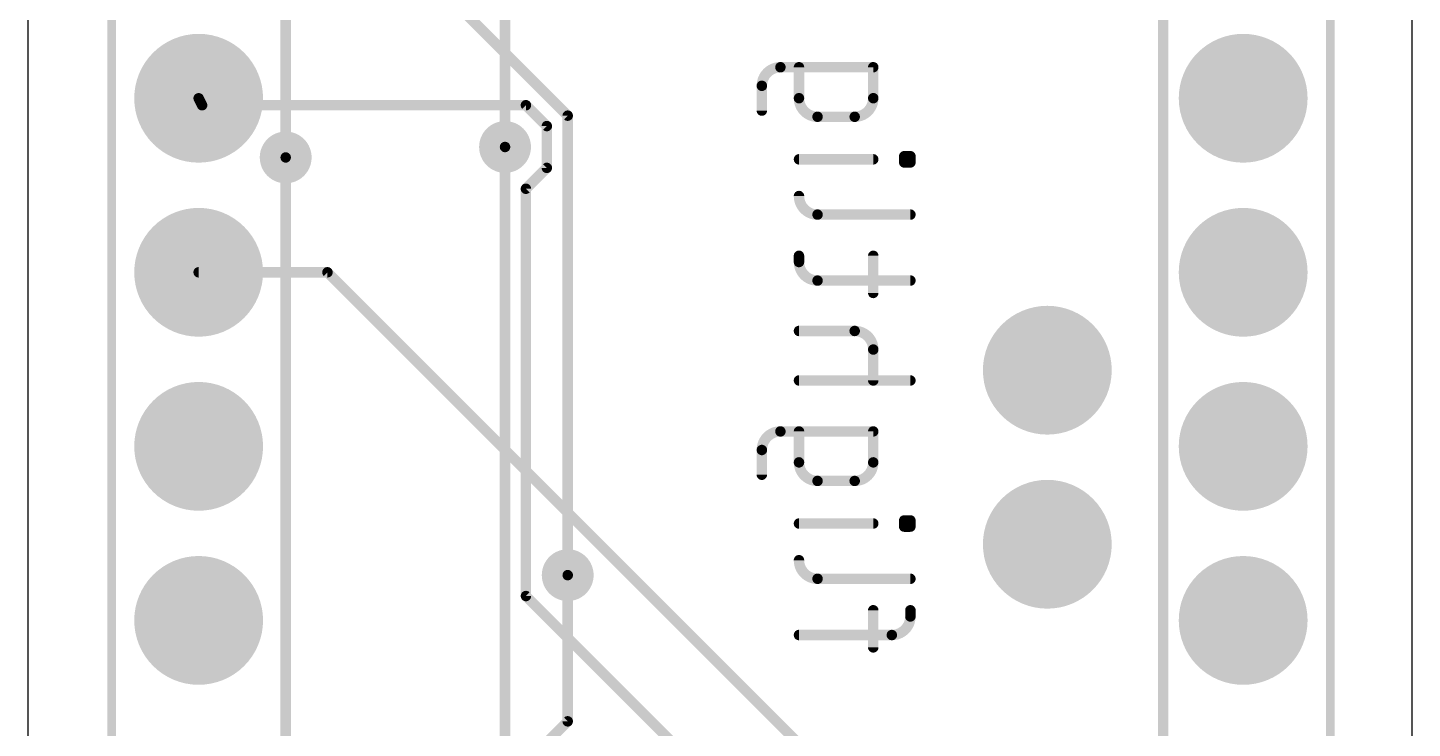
# Model space of a CAD drawing. Extents: x 0 to 20.2, y 38.2 to 79.5.
# Drawn here: x 0.05 to 20.25, y 50.5 to 60.72 of the extents above; entities that cross this region are included whole.
import ezdxf

# ---------------------------------------------------------------- set-up
doc = ezdxf.new("R2010")
doc.units = 0
for name, color, linetype in [('1', 12, 'CONTINUOUS'), ('16', 132, 'CONTINUOUS'), ('17', 110, 'CONTINUOUS'), ('18', 110, 'CONTINUOUS'), ('20', 31, 'CONTINUOUS'), ('51', 253, 'CONTINUOUS')]:
    doc.layers.add(name, color=color, linetype=linetype)

# ---------------------------------------------------------------- blocks, each defined once
blk = doc.blocks.new('ROUNDP')
at = {"const_width": 0.5}
blk.add_lwpolyline([(0, -0.25, 1), (0, 0.25, 1), (0, -0.25)], format="xyb", dxfattribs=at)
blk = doc.blocks.new('ROUNDV')
at = {"const_width": 0.5}
blk.add_lwpolyline([(0, -0.25, 1), (0, 0.25, 1), (0, -0.25)], format="xyb", dxfattribs=at)

msp = doc.modelspace()

# ---------------------------------------------------------------- linework, layer by layer
at = {"layer": '1', "const_width": 0.1524}
for points in [[(16.6116, 44.6532), (16.6116, 65.3796)], [(7.0104, 64.1604), (7.0104, 58.9788)], [(3.81, 60.96), (3.81, 58.8264)], [(2.54, 57.15), (4.4196, 57.15)], [(4.4196, 57.15), (15.8496, 45.72)], [(7.9248, 52.7304), (7.9248, 50.5968)], [(7.9248, 50.5968), (1.9812, 44.6532)]]:
    msp.add_lwpolyline(points, dxfattribs=at)
at = {"layer": '1', "const_width": 0.0762}
for points in [[(6.9723, 58.9788, 1), (7.0485, 58.9788)], [(3.7719, 58.8264, 1), (3.8481, 58.8264)], [(2.54, 57.1881, 1), (2.54, 57.1119)], [(4.4465, 57.1769, 1), (4.3927, 57.1231)], [(4.4196, 57.1119, 1), (4.4196, 57.1881)], [(7.9629, 52.7304, 1), (7.8867, 52.7304)], [(7.8867, 50.5968, 1), (7.9629, 50.5968)], [(7.9517, 50.5699, 1), (7.8979, 50.6237)]]:
    msp.add_lwpolyline(points, format="xyb", dxfattribs=at)
at = {"layer": '16', "const_width": 0.1524}
for points in [[(16.6116, 45.5676), (16.6116, 70.4088)], [(2.5908, 64.77), (7.9248, 59.436)], [(12.3829, 60.1424), (11.0283, 60.1424)], [(11.2992, 60.1424), (11.2992, 59.6908)], [(12.3829, 59.6908), (12.3829, 60.1424)], [(10.7573, 59.8714), (10.7573, 59.5102)], [(2.5908, 59.5884), (2.54, 59.69)], [(2.5908, 59.5884), (7.3152, 59.5884)], [(7.3152, 59.5884), (7.62, 59.2836)], [(7.9248, 59.436), (7.9248, 52.7304)], [(11.5701, 59.4199), (12.112, 59.4199)], [(7.62, 59.2836), (7.62, 58.674)], [(7.0104, 58.9788), (7.0104, 43.8912)], [(3.81, 58.8264), (3.81, 46.482)], [(11.2992, 58.7985), (12.3829, 58.7985)], [(12.9248, 58.8436), (12.8345, 58.8436)], [(12.8345, 58.8436), (12.8345, 58.7533)], [(12.8345, 58.7533), (12.9248, 58.7533)], [(12.9248, 58.7533), (12.9248, 58.8436)], [(7.62, 58.674), (7.3152, 58.3692)], [(7.3152, 58.3692), (7.3152, 52.4256)], [(12.9248, 57.992), (11.5701, 57.992)], [(11.2992, 57.3001), (11.2992, 57.3905)], [(12.3829, 56.8486), (12.3829, 57.3905)], [(12.9248, 57.0292), (11.5701, 57.0292)], [(12.112, 56.294), (11.2992, 56.294)], [(12.3829, 55.5715), (12.3829, 56.0231)], [(11.2992, 55.5715), (12.9248, 55.5715)], [(12.3829, 54.8278), (11.0283, 54.8278)], [(11.2992, 54.8278), (11.2992, 54.3762)], [(12.3829, 54.3762), (12.3829, 54.8278)], [(10.7573, 54.5568), (10.7573, 54.1956)], [(11.5701, 54.1053), (12.112, 54.1053)], [(11.2992, 53.4839), (12.3829, 53.4839)], [(12.9248, 53.529), (12.8345, 53.529)], [(12.8345, 53.529), (12.8345, 53.4387)], [(12.9248, 53.4387), (12.9248, 53.529)], [(12.8345, 53.4387), (12.9248, 53.4387)], [(12.9248, 52.6774), (11.5701, 52.6774)], [(7.3152, 52.4256), (14.478, 45.2628)], [(12.3829, 51.6761), (12.3829, 52.2179)], [(12.9248, 52.1276), (12.9248, 52.2179)], [(11.2992, 51.8567), (12.6539, 51.8567)]]:
    msp.add_lwpolyline(points, dxfattribs=at)
at = {"layer": '16'}
for points, const_width in [([(11.0283, 60.1424, 0.4142), (10.7573, 59.8714)], 0.1524), ([(11.0283, 60.1805, 1), (11.0283, 60.1043)], 0.0762), ([(11.0283, 60.1043, 1), (11.0283, 60.1805)], 0.0762), ([(11.3373, 60.1424, 1), (11.2611, 60.1424)], 0.0762), ([(12.421, 60.1424, 1), (12.3448, 60.1424)], 0.0762), ([(12.3829, 60.1043, 1), (12.3829, 60.1805)], 0.0762), ([(10.7954, 59.8714, 1), (10.7192, 59.8714)], 0.0762), ([(10.7192, 59.8714, 1), (10.7954, 59.8714)], 0.0762), ([(2.5741, 59.707, 1), (2.5059, 59.673)], 0.0762), ([(2.5908, 59.6265, 1), (2.5908, 59.5503)], 0.0762), ([(2.5567, 59.5714, 1), (2.6249, 59.6054)], 0.0762), ([(7.3421, 59.6153, 1), (7.2883, 59.5615)], 0.0762), ([(7.3152, 59.5503, 1), (7.3152, 59.6265)], 0.0762), ([(11.2992, 59.6908, 0.4142), (11.5701, 59.4199)], 0.1524), ([(11.3373, 59.6908, 1), (11.2611, 59.6908)], 0.0762), ([(11.2611, 59.6908, 1), (11.3373, 59.6908)], 0.0762), ([(12.112, 59.4199, 0.4142), (12.3829, 59.6908)], 0.1524), ([(12.421, 59.6908, 1), (12.3448, 59.6908)], 0.0762), ([(12.3448, 59.6908, 1), (12.421, 59.6908)], 0.0762), ([(7.9629, 59.436, 1), (7.8867, 59.436)], 0.0762), ([(7.8979, 59.4091, 1), (7.9517, 59.4629)], 0.0762), ([(10.7192, 59.5102, 1), (10.7954, 59.5102)], 0.0762), ([(11.5701, 59.458, 1), (11.5701, 59.3818)], 0.0762), ([(11.5701, 59.3818, 1), (11.5701, 59.458)], 0.0762), ([(12.112, 59.458, 1), (12.112, 59.3818)], 0.0762), ([(12.112, 59.3818, 1), (12.112, 59.458)], 0.0762), ([(7.6581, 59.2836, 1), (7.5819, 59.2836)], 0.0762), ([(7.5931, 59.2567, 1), (7.6469, 59.3105)], 0.0762), ([(7.0485, 58.9788, 1), (6.9723, 58.9788)], 0.0762), ([(3.8481, 58.8264, 1), (3.7719, 58.8264)], 0.0762), ([(11.2992, 58.8366, 1), (11.2992, 58.7604)], 0.0762), ([(12.3829, 58.7604, 1), (12.3829, 58.8366)], 0.0762), ([(12.8345, 58.8817, 1), (12.8345, 58.8055)], 0.0762), ([(12.8726, 58.8436, 1), (12.7964, 58.8436)], 0.0762), ([(12.8345, 58.7914, 1), (12.8345, 58.7152)], 0.0762), ([(12.7964, 58.7533, 1), (12.8726, 58.7533)], 0.0762), ([(12.9629, 58.8436, 1), (12.8867, 58.8436)], 0.0762), ([(12.8867, 58.7533, 1), (12.9629, 58.7533)], 0.0762), ([(12.9248, 58.8055, 1), (12.9248, 58.8817)], 0.0762), ([(12.9248, 58.7152, 1), (12.9248, 58.7914)], 0.0762), ([(7.5819, 58.674, 1), (7.6581, 58.674)], 0.0762), ([(7.6469, 58.6471, 1), (7.5931, 58.7009)], 0.0762), ([(7.3533, 58.3692, 1), (7.2771, 58.3692)], 0.0762), ([(7.2883, 58.3961, 1), (7.3421, 58.3423)], 0.0762), ([(11.2992, 58.2629, 0.4142), (11.5701, 57.992)], 0.1524), ([(11.3373, 58.2629, 1), (11.2611, 58.2629)], 0.0762), ([(11.5701, 58.0301, 1), (11.5701, 57.9539)], 0.0762), ([(11.5701, 57.9539, 1), (11.5701, 58.0301)], 0.0762), ([(12.9248, 57.9539, 1), (12.9248, 58.0301)], 0.0762), ([(11.3373, 57.3905, 1), (11.2611, 57.3905)], 0.0762), ([(11.2992, 57.3001, 0.4142), (11.5701, 57.0292)], 0.1524), ([(11.3373, 57.3001, 1), (11.2611, 57.3001)], 0.0762), ([(12.421, 57.3905, 1), (12.3448, 57.3905)], 0.0762), ([(11.2611, 57.3001, 1), (11.3373, 57.3001)], 0.0762), ([(11.5701, 57.0673, 1), (11.5701, 56.9911)], 0.0762), ([(11.5701, 56.9911, 1), (11.5701, 57.0673)], 0.0762), ([(12.9248, 56.9911, 1), (12.9248, 57.0673)], 0.0762), ([(12.3448, 56.8486, 1), (12.421, 56.8486)], 0.0762), ([(11.2992, 56.3321, 1), (11.2992, 56.2559)], 0.0762), ([(12.3829, 56.0231, 0.4142), (12.112, 56.294)], 0.1524), ([(12.112, 56.3321, 1), (12.112, 56.2559)], 0.0762), ([(12.112, 56.2559, 1), (12.112, 56.3321)], 0.0762), ([(12.421, 56.0231, 1), (12.3448, 56.0231)], 0.0762), ([(12.3448, 56.0231, 1), (12.421, 56.0231)], 0.0762), ([(11.2992, 55.6096, 1), (11.2992, 55.5334)], 0.0762), ([(12.3448, 55.5715, 1), (12.421, 55.5715)], 0.0762), ([(12.9248, 55.5334, 1), (12.9248, 55.6096)], 0.0762), ([(11.0283, 54.8278, 0.4142), (10.7573, 54.5568)], 0.1524), ([(11.0283, 54.8659, 1), (11.0283, 54.7897)], 0.0762), ([(11.0283, 54.7897, 1), (11.0283, 54.8659)], 0.0762), ([(11.3373, 54.8278, 1), (11.2611, 54.8278)], 0.0762), ([(12.421, 54.8278, 1), (12.3448, 54.8278)], 0.0762), ([(12.3829, 54.7897, 1), (12.3829, 54.8659)], 0.0762), ([(10.7954, 54.5568, 1), (10.7192, 54.5568)], 0.0762), ([(10.7192, 54.5568, 1), (10.7954, 54.5568)], 0.0762), ([(11.2992, 54.3762, 0.4142), (11.5701, 54.1053)], 0.1524), ([(11.3373, 54.3762, 1), (11.2611, 54.3762)], 0.0762), ([(11.2611, 54.3762, 1), (11.3373, 54.3762)], 0.0762), ([(12.112, 54.1053, 0.4142), (12.3829, 54.3762)], 0.1524), ([(12.421, 54.3762, 1), (12.3448, 54.3762)], 0.0762), ([(12.3448, 54.3762, 1), (12.421, 54.3762)], 0.0762), ([(10.7192, 54.1956, 1), (10.7954, 54.1956)], 0.0762), ([(11.5701, 54.1434, 1), (11.5701, 54.0672)], 0.0762), ([(11.5701, 54.0672, 1), (11.5701, 54.1434)], 0.0762), ([(12.112, 54.1434, 1), (12.112, 54.0672)], 0.0762), ([(12.112, 54.0672, 1), (12.112, 54.1434)], 0.0762), ([(11.2992, 53.522, 1), (11.2992, 53.4458)], 0.0762), ([(12.3829, 53.4458, 1), (12.3829, 53.522)], 0.0762), ([(12.8345, 53.5671, 1), (12.8345, 53.4909)], 0.0762), ([(12.8726, 53.529, 1), (12.7964, 53.529)], 0.0762), ([(12.9629, 53.529, 1), (12.8867, 53.529)], 0.0762), ([(12.9248, 53.4909, 1), (12.9248, 53.5671)], 0.0762), ([(12.8345, 53.4768, 1), (12.8345, 53.4006)], 0.0762), ([(12.7964, 53.4387, 1), (12.8726, 53.4387)], 0.0762), ([(12.8867, 53.4387, 1), (12.9629, 53.4387)], 0.0762), ([(12.9248, 53.4006, 1), (12.9248, 53.4768)], 0.0762), ([(11.2992, 52.9483, 0.4142), (11.5701, 52.6774)], 0.1524), ([(11.3373, 52.9483, 1), (11.2611, 52.9483)], 0.0762), ([(7.8867, 52.7304, 1), (7.9629, 52.7304)], 0.0762), ([(11.5701, 52.7155, 1), (11.5701, 52.6393)], 0.0762), ([(11.5701, 52.6393, 1), (11.5701, 52.7155)], 0.0762), ([(12.9248, 52.6393, 1), (12.9248, 52.7155)], 0.0762), ([(7.2771, 52.4256, 1), (7.3533, 52.4256)], 0.0762), ([(7.3421, 52.4525, 1), (7.2883, 52.3987)], 0.0762), ([(12.421, 52.2179, 1), (12.3448, 52.2179)], 0.0762), ([(12.6539, 51.8567, 0.4142), (12.9248, 52.1276)], 0.1524), ([(12.9629, 52.2179, 1), (12.8867, 52.2179)], 0.0762), ([(12.9629, 52.1276, 1), (12.8867, 52.1276)], 0.0762), ([(12.8867, 52.1276, 1), (12.9629, 52.1276)], 0.0762), ([(11.2992, 51.8948, 1), (11.2992, 51.8186)], 0.0762), ([(12.6539, 51.8948, 1), (12.6539, 51.8186)], 0.0762), ([(12.6539, 51.8186, 1), (12.6539, 51.8948)], 0.0762), ([(12.3448, 51.6761, 1), (12.421, 51.6761)], 0.0762)]:
    msp.add_lwpolyline(points, format="xyb", dxfattribs=dict(at, const_width=const_width))
at = {"layer": '20'}
for p, q in [((0.0457, 79.4387), (0.0457, 38.1825)), ((20.2478, 38.1825), (20.2478, 79.4387))]:
    msp.add_line(p, q, dxfattribs=at)
at = {"layer": '51', "const_width": 0.127}
for points in [[(1.27, 78.74), (1.27, 45.72)], [(19.05, 45.72), (19.05, 78.74)]]:
    msp.add_lwpolyline(points, dxfattribs=at)

# ---------------------------------------------------------------- block references
at = {"layer": '17', "xscale": 1.8796, "yscale": 1.8796}
for p in [(2.54, 59.69), (2.54, 59.69), (17.78, 59.69), (17.78, 59.69), (2.54, 57.15), (2.54, 57.15), (17.78, 57.15), (17.78, 57.15), (14.9225, 55.7213), (14.9225, 55.7213), (2.54, 54.61), (2.54, 54.61), (17.78, 54.61), (17.78, 54.61), (14.9225, 53.1813), (14.9225, 53.1813), (2.54, 52.07), (2.54, 52.07), (17.78, 52.07), (17.78, 52.07)]:
    msp.add_blockref('ROUNDP', p, dxfattribs=at)
at = {"layer": '18', "xscale": 0.7564, "yscale": 0.7564}
for p in [(3.81, 58.8264), (3.81, 58.8264), (7.0104, 58.9788), (7.0104, 58.9788), (7.9248, 52.7304), (7.9248, 52.7304)]:
    msp.add_blockref('ROUNDV', p, dxfattribs=at)

doc.saveas('drawing.dxf')
